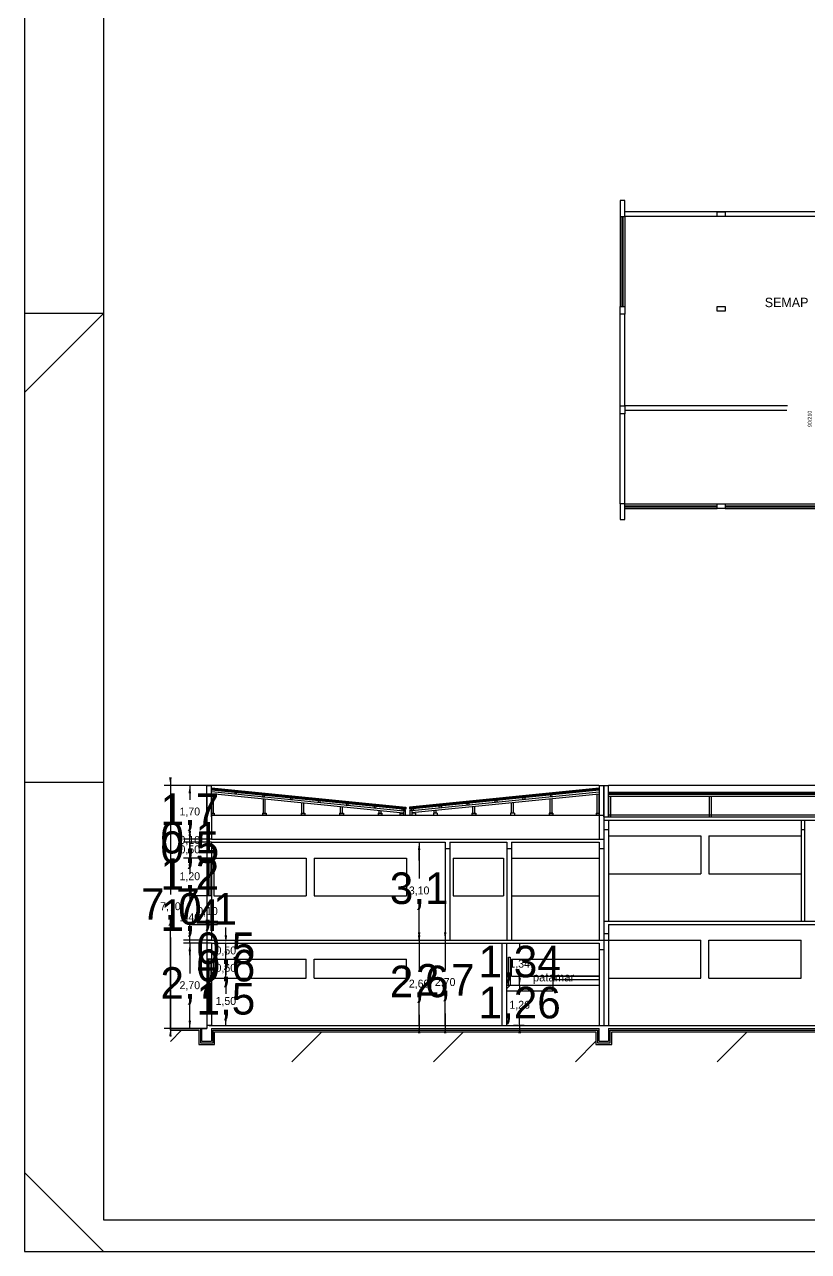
# Model space of a CAD drawing. Header units: metres. Extents: x -999 to 3200, y -1400 to 5056.
# Drawn here: x 1416.61 to 1441.43, y 4593.59 to 4632.43 of the extents above; entities that cross this region are included whole.
import ezdxf

# ---------------------------------------------------------------- set-up
doc = ezdxf.new("R2010")
doc.units = ezdxf.units.M
for name, color, linetype, true_color in [('.5', 7, 'Continuous', 0x000005), ('0.1', 7, 'Continuous', 0x000001), ('0.8', 7, 'Continuous', 0x000008), ('01', 7, 'Continuous', 0x000001), ('1', 7, 'Continuous', 0x000001), ('PAREDE', 7, 'Continuous', 0x000005), ('S2MARGF', 7, 'Continuous', 0x000004), ('S2MARGG', 7, 'Continuous', 0x00000d), ('Vão', 7, 'Continuous', 0x000002)]:
    doc.layers.add(name, color=color, linetype=linetype, true_color=true_color)

# ---------------------------------------------------------------- blocks, each defined once
blk = doc.blocks.new('_CLOSEDFILLED')
at = {"color": 0, "linetype": 'BYBLOCK'}
blk.add_solid([(-1, 0.16), (0, 0), (-1, -0.16)], dxfattribs=at)

msp = doc.modelspace()

# ---------------------------------------------------------------- hatches: boundary and pattern name
h = msp.add_hatch()
h.set_pattern_fill('ANSI31')
h.paths.add_polyline_path([(1459.804, 4600.544), (1444.554, 4600.544), (1444.554, 4600.144), (1444.054, 4600.144), (1444.054, 4600.544), (1435.204, 4600.544), (1435.204, 4600.144), (1434.704, 4600.144), (1434.704, 4600.544), (1422.629, 4600.544), (1422.629, 4600.144), (1422.129, 4600.144), (1422.129, 4600.594), (1421.229, 4600.594), (1421.229, 4599.594), (1499.354, 4599.594), (1499.354, 4600.594), (1498.404, 4600.594), (1498.404, 4600.144), (1497.904, 4600.144), (1497.904, 4600.544), (1491.604, 4600.544), (1491.604, 4600.144), (1491.104, 4600.144), (1491.104, 4600.544), (1487.104, 4600.544), (1487.104, 4600.144), (1486.604, 4600.144), (1486.604, 4600.544), (1482.704, 4600.544), (1482.704, 4600.144), (1482.204, 4600.144), (1482.204, 4600.544), (1480.304, 4600.544), (1480.304, 4600.144), (1479.804, 4600.144), (1479.804, 4600.544), (1477.154, 4600.544), (1477.154, 4600.144), (1476.654, 4600.144), (1476.654, 4600.544), (1474.044, 4600.544), (1474.044, 4600.144), (1473.544, 4600.144), (1473.544, 4600.544), (1470.904, 4600.544), (1470.904, 4600.144), (1470.404, 4600.144), (1470.404, 4600.544), (1460.304, 4600.544), (1460.304, 4600.144), (1459.804, 4600.144), (1459.804, 4600.544)])
at = {"layer": '1'}
h = msp.add_hatch(dxfattribs=at)
h.set_pattern_fill('ANSI31', color=1)
h.paths.add_polyline_path([(1434.804, 4602.004), (1434.804, 4602.184), (1433.339, 4602.184), (1433.339, 4602.004), (1434.804, 4602.004)])
h.paths.add_polyline_path([(1433.339, 4601.824), (1433.339, 4602.004), (1431.874, 4602.004), (1431.874, 4601.824), (1433.339, 4601.824)])

# ---------------------------------------------------------------- linework, layer by layer
at = {"layer": '.5', "color": 5}
for points in [[(1435.617, 4626.357), (1435.617, 4626.857), (1435.467, 4626.857), (1435.467, 4626.357), (1435.617, 4626.357)], [(1438.792, 4626.357), (1438.542, 4626.357), (1438.542, 4626.507), (1438.792, 4626.507), (1438.792, 4626.357)], [(1435.617, 4623.507), (1435.617, 4623.257), (1435.467, 4623.257), (1435.467, 4623.507), (1435.617, 4623.507)], [(1438.792, 4623.357), (1438.542, 4623.357), (1438.542, 4623.507), (1438.792, 4623.507), (1438.792, 4623.357)], [(1435.617, 4620.357), (1435.617, 4620.107), (1435.467, 4620.107), (1435.467, 4620.357), (1435.617, 4620.357)], [(1435.617, 4620.357), (1435.617, 4620.107), (1435.467, 4620.107), (1435.467, 4620.357), (1435.617, 4620.357)], [(1435.617, 4616.757), (1435.617, 4617.257), (1435.467, 4617.257), (1435.467, 4616.757), (1435.617, 4616.757)], [(1438.792, 4617.107), (1438.542, 4617.107), (1438.542, 4617.257), (1438.792, 4617.257), (1438.792, 4617.107)]]:
    msp.add_lwpolyline(points, dxfattribs=at)
at = {"color": 7}
for p, q in [((1441.717, 4626.507), (1435.617, 4626.507)), ((1441.717, 4626.357), (1435.617, 4626.357)), ((1435.467, 4620.357), (1435.467, 4623.257)), ((1435.467, 4620.357), (1435.467, 4623.257)), ((1435.617, 4620.357), (1435.617, 4623.257)), ((1440.767, 4620.357), (1435.617, 4620.357)), ((1440.742, 4620.207), (1435.617, 4620.207)), ((1435.467, 4617.257), (1435.467, 4620.107)), ((1435.467, 4617.257), (1435.467, 4620.107)), ((1435.617, 4617.257), (1435.617, 4620.107))]:
    msp.add_line(p, q, dxfattribs=at)
at = {"color": 1}
for p, q in [((1421.229, 4608.594), (1421.229, 4605.463)), ((1422.379, 4608.344), (1421.229, 4608.344)), ((1422.529, 4608.344), (1421.843, 4608.344)), ((1421.843, 4606.894), (1421.843, 4607.144)), ((1421.843, 4606.794), (1421.843, 4607.044)), ((1422.529, 4606.644), (1421.843, 4606.644)), ((1422.529, 4606.644), (1421.843, 4606.644)), ((1422.529, 4606.544), (1421.843, 4606.544)), ((1422.529, 4606.544), (1421.843, 4606.544)), ((1421.843, 4606.294), (1421.843, 4606.044)), ((1429.104, 4606.544), (1429.104, 4606.544)), ((1429.104, 4605.963), (1429.104, 4606.294)), ((1422.379, 4606.044), (1421.843, 4606.044)), ((1422.379, 4606.044), (1421.843, 4606.044)), ((1421.843, 4605.794), (1421.843, 4605.544)), ((1422.529, 4604.844), (1421.843, 4604.844)), ((1422.379, 4604.844), (1421.843, 4604.844)), ((1421.843, 4603.694), (1421.843, 4603.944)), ((1429.104, 4603.694), (1429.104, 4604.025)), ((1421.229, 4603.525), (1421.229, 4600.394)), ((1422.985, 4603.594), (1422.985, 4603.844)), ((1429.104, 4603.594), (1429.104, 4603.013)), ((1429.929, 4603.694), (1429.929, 4603.063)), ((1422.529, 4603.444), (1421.843, 4603.444)), ((1422.529, 4603.444), (1421.843, 4603.444)), ((1421.843, 4603.371), (1421.843, 4603.344)), ((1422.529, 4603.344), (1421.843, 4603.344)), ((1422.529, 4603.344), (1421.843, 4603.344)), ((1421.843, 4602.963), (1421.843, 4603.094)), ((1421.843, 4603.094), (1421.843, 4602.844)), ((1422.529, 4603.344), (1422.985, 4603.344)), ((1422.985, 4603.094), (1422.985, 4603.344)), ((1429.104, 4603.444), (1429.104, 4603.444)), ((1429.104, 4603.344), (1429.104, 4603.344)), ((1429.676, 4603.444), (1429.929, 4603.444)), ((1432.287, 4603.344), (1432.287, 4603.344)), ((1422.529, 4602.844), (1422.985, 4602.844)), ((1422.529, 4602.844), (1422.985, 4602.844)), ((1422.985, 4602.594), (1422.985, 4602.344)), ((1422.529, 4602.244), (1422.985, 4602.244)), ((1422.529, 4602.244), (1422.985, 4602.244)), ((1422.985, 4601.994), (1422.985, 4601.744)), ((1432.427, 4602.004), (1432.287, 4602.004)), ((1432.287, 4602.004), (1432.287, 4602.004)), ((1421.843, 4600.894), (1421.843, 4601.025)), ((1422.454, 4600.744), (1422.985, 4600.744)), ((1429.104, 4601.075), (1429.104, 4600.494)), ((1429.104, 4600.744), (1429.104, 4600.744)), ((1429.676, 4600.744), (1429.929, 4600.744)), ((1429.929, 4601.125), (1429.929, 4600.494)), ((1432.427, 4600.744), (1432.287, 4600.744)), ((1422.379, 4600.644), (1421.229, 4600.644)), ((1422.379, 4600.644), (1421.843, 4600.644))]:
    msp.add_line(p, q, dxfattribs=at)
at = {"color": 7}
for points in [[(1452.767, 4626.357), (1440.237, 4626.357)], [(1421.229, 4600.594), (1421.229, 4600.644), (1422.179, 4600.644), (1422.179, 4600.194), (1422.579, 4600.194), (1422.579, 4600.594), (1434.754, 4600.594), (1434.754, 4600.194), (1435.154, 4600.194), (1435.154, 4600.594), (1444.104, 4600.594)], [(1421.229, 4600.594), (1422.129, 4600.594), (1422.129, 4600.144), (1422.629, 4600.144), (1422.629, 4600.544), (1434.704, 4600.544), (1434.704, 4600.144), (1435.204, 4600.144), (1435.204, 4600.544), (1444.054, 4600.544)]]:
    msp.add_lwpolyline(points, dxfattribs=at)
at = {"layer": '0.1', "color": 1}
for p, q in [((1498.004, 4608.344), (1435.104, 4608.344)), ((1498.004, 4608.114), (1435.104, 4608.114)), ((1498.004, 4608.084), (1435.104, 4608.084)), ((1498.004, 4608.054), (1435.104, 4608.054)), ((1498.004, 4607.994), (1435.104, 4607.994)), ((1466.524, 4607.404), (1435.104, 4607.404))]:
    msp.add_line(p, q, dxfattribs=at)
at = {"layer": '01', "color": 1}
for p, q in [((1435.104, 4607.994), (1435.104, 4607.344)), ((1435.164, 4607.994), (1435.164, 4607.344)), ((1438.286, 4607.994), (1438.286, 4607.344)), ((1438.346, 4607.994), (1438.346, 4607.344))]:
    msp.add_line(p, q, dxfattribs=at)
at = {"layer": '1', "color": 1}
for p, q in [((1435.467, 4626.357), (1435.467, 4623.507)), ((1435.617, 4626.357), (1435.617, 4623.507)), ((1435.617, 4617.257), (1438.542, 4617.257)), ((1435.617, 4617.107), (1438.542, 4617.107)), ((1438.792, 4617.257), (1441.717, 4617.257)), ((1438.792, 4617.107), (1441.717, 4617.107)), ((1434.795, 4608.344), (1422.529, 4608.344)), ((1422.529, 4608.266), (1428.686, 4607.65)), ((1422.529, 4608.236), (1428.683, 4607.621)), ((1422.529, 4608.206), (1428.68, 4607.591)), ((1422.529, 4608.146), (1428.615, 4607.537)), ((1423.271, 4608.132), (1423.265, 4608.072)), ((1423.325, 4608.066), (1423.331, 4608.126)), ((1423.325, 4608.066), (1423.331, 4608.126)), ((1434.804, 4608.251), (1428.797, 4607.65)), ((1434.804, 4608.221), (1428.8, 4607.621)), ((1434.804, 4608.191), (1428.803, 4607.591)), ((1434.804, 4608.131), (1428.868, 4607.537)), ((1422.529, 4608.085), (1428.609, 4607.477)), ((1422.529, 4607.464), (1422.529, 4608.085)), ((1422.589, 4607.464), (1422.589, 4608.079)), ((1422.589, 4607.464), (1422.589, 4607.793)), ((1424.153, 4608.043), (1424.147, 4607.984)), ((1424.147, 4607.984), (1424.207, 4607.978)), ((1424.213, 4608.037), (1424.153, 4608.043)), ((1424.172, 4607.464), (1424.172, 4607.921)), ((1424.207, 4607.978), (1424.213, 4608.037)), ((1424.207, 4607.978), (1424.213, 4608.037)), ((1424.232, 4607.464), (1424.232, 4607.915)), ((1425.036, 4607.955), (1425.03, 4607.896)), ((1425.03, 4607.896), (1425.089, 4607.89)), ((1425.095, 4607.949), (1425.036, 4607.955)), ((1425.089, 4607.89), (1425.095, 4607.949)), ((1425.394, 4607.464), (1425.394, 4607.799)), ((1425.454, 4607.464), (1425.454, 4607.793)), ((1425.918, 4607.867), (1425.912, 4607.807)), ((1425.912, 4607.807), (1425.971, 4607.801)), ((1425.977, 4607.861), (1425.918, 4607.867)), ((1425.971, 4607.801), (1425.977, 4607.861)), ((1426.8, 4607.779), (1426.794, 4607.719)), ((1426.859, 4607.773), (1426.8, 4607.779)), ((1426.853, 4607.713), (1426.859, 4607.773)), ((1434.804, 4608.07), (1428.874, 4607.477)), ((1430.624, 4607.773), (1430.683, 4607.779)), ((1430.63, 4607.713), (1430.624, 4607.773)), ((1430.683, 4607.779), (1430.689, 4607.719)), ((1430.807, 4607.791), (1430.807, 4607.799)), ((1431.506, 4607.861), (1431.565, 4607.867)), ((1431.512, 4607.801), (1431.506, 4607.861)), ((1431.571, 4607.807), (1431.512, 4607.801)), ((1431.565, 4607.867), (1431.571, 4607.807)), ((1432.029, 4607.464), (1432.029, 4607.793)), ((1432.089, 4607.464), (1432.089, 4607.799)), ((1432.388, 4607.949), (1432.448, 4607.955)), ((1432.394, 4607.89), (1432.388, 4607.949)), ((1432.453, 4607.896), (1432.394, 4607.89)), ((1432.448, 4607.955), (1432.453, 4607.896)), ((1433.252, 4607.464), (1433.252, 4607.915)), ((1433.27, 4608.037), (1433.33, 4608.043)), ((1433.276, 4607.978), (1433.27, 4608.037)), ((1433.336, 4607.984), (1433.276, 4607.978)), ((1433.312, 4607.464), (1433.312, 4607.921)), ((1434.744, 4607.464), (1434.744, 4608.064)), ((1434.804, 4607.464), (1434.804, 4608.07)), ((1422.529, 4607.464), (1422.619, 4607.464)), ((1422.619, 4607.404), (1422.529, 4607.404)), ((1422.619, 4607.464), (1422.619, 4607.404)), ((1424.142, 4607.464), (1424.262, 4607.464)), ((1424.142, 4607.464), (1424.142, 4607.404)), ((1424.262, 4607.404), (1424.142, 4607.404)), ((1424.262, 4607.464), (1424.262, 4607.404)), ((1425.364, 4607.464), (1425.484, 4607.464)), ((1425.364, 4607.464), (1425.364, 4607.404)), ((1425.484, 4607.404), (1425.364, 4607.404)), ((1425.484, 4607.464), (1425.484, 4607.404)), ((1426.586, 4607.464), (1426.706, 4607.464)), ((1426.586, 4607.464), (1426.586, 4607.404)), ((1426.706, 4607.404), (1426.586, 4607.404)), ((1426.616, 4607.464), (1426.616, 4607.677)), ((1426.676, 4607.464), (1426.676, 4607.671)), ((1426.706, 4607.464), (1426.706, 4607.404)), ((1426.794, 4607.719), (1426.853, 4607.713)), ((1427.682, 4607.691), (1427.676, 4607.631)), ((1427.676, 4607.631), (1427.735, 4607.625)), ((1427.741, 4607.685), (1427.682, 4607.691)), ((1427.735, 4607.625), (1427.741, 4607.685)), ((1427.808, 4607.464), (1427.928, 4607.464)), ((1427.808, 4607.464), (1427.808, 4607.404)), ((1427.928, 4607.404), (1427.808, 4607.404)), ((1427.838, 4607.464), (1427.838, 4607.554)), ((1427.898, 4607.464), (1427.898, 4607.548)), ((1427.928, 4607.464), (1427.928, 4607.404)), ((1428.489, 4607.464), (1428.609, 4607.464)), ((1428.489, 4607.464), (1428.489, 4607.404)), ((1428.609, 4607.404), (1428.489, 4607.404)), ((1428.561, 4607.603), (1428.555, 4607.543)), ((1428.555, 4607.543), (1428.615, 4607.537)), ((1428.621, 4607.597), (1428.561, 4607.603)), ((1428.615, 4607.537), (1428.609, 4607.477)), ((1428.609, 4607.464), (1428.609, 4607.404)), ((1428.615, 4607.537), (1428.621, 4607.597)), ((1428.619, 4607.554), (1428.667, 4607.554)), ((1428.667, 4607.554), (1428.667, 4607.404)), ((1428.667, 4607.404), (1428.817, 4607.404)), ((1428.686, 4607.65), (1428.68, 4607.591)), ((1428.797, 4607.65), (1428.803, 4607.591)), ((1428.817, 4607.404), (1428.817, 4607.554)), ((1428.817, 4607.554), (1428.864, 4607.554)), ((1428.862, 4607.597), (1428.922, 4607.603)), ((1428.868, 4607.537), (1428.862, 4607.597)), ((1428.928, 4607.543), (1428.868, 4607.537)), ((1428.868, 4607.537), (1428.874, 4607.477)), ((1428.994, 4607.464), (1428.874, 4607.464)), ((1428.874, 4607.464), (1428.874, 4607.404)), ((1428.874, 4607.404), (1428.994, 4607.404)), ((1428.922, 4607.603), (1428.928, 4607.543)), ((1428.994, 4607.464), (1428.994, 4607.404)), ((1429.675, 4607.464), (1429.555, 4607.464)), ((1429.555, 4607.464), (1429.555, 4607.404)), ((1429.555, 4607.404), (1429.675, 4607.404)), ((1429.585, 4607.464), (1429.585, 4607.548)), ((1429.645, 4607.464), (1429.645, 4607.554)), ((1429.675, 4607.464), (1429.675, 4607.404)), ((1429.742, 4607.685), (1429.801, 4607.691)), ((1429.748, 4607.625), (1429.742, 4607.685)), ((1429.807, 4607.631), (1429.748, 4607.625)), ((1429.801, 4607.691), (1429.807, 4607.631)), ((1430.689, 4607.719), (1430.63, 4607.713)), ((1430.777, 4607.464), (1430.897, 4607.464)), ((1430.777, 4607.464), (1430.777, 4607.404)), ((1430.897, 4607.404), (1430.777, 4607.404)), ((1430.807, 4607.464), (1430.807, 4607.671)), ((1430.807, 4607.464), (1430.807, 4607.671)), ((1430.867, 4607.464), (1430.867, 4607.677)), ((1430.867, 4607.464), (1430.867, 4607.677)), ((1430.897, 4607.464), (1430.897, 4607.404)), ((1432.119, 4607.464), (1431.999, 4607.464)), ((1431.999, 4607.464), (1431.999, 4607.404)), ((1431.999, 4607.404), (1432.119, 4607.404)), ((1432.119, 4607.464), (1432.119, 4607.404)), ((1433.342, 4607.464), (1433.222, 4607.464)), ((1433.222, 4607.464), (1433.222, 4607.404)), ((1433.222, 4607.464), (1433.342, 4607.464)), ((1433.222, 4607.464), (1433.222, 4607.404)), ((1433.222, 4607.404), (1433.342, 4607.404)), ((1433.342, 4607.404), (1433.222, 4607.404)), ((1433.342, 4607.464), (1433.342, 4607.404)), ((1434.714, 4607.464), (1434.804, 4607.464)), ((1434.714, 4607.464), (1434.714, 4607.404)), ((1434.804, 4607.404), (1434.714, 4607.404)), ((1435.104, 4606.744), (1438.029, 4606.744)), ((1438.029, 4606.744), (1438.029, 4605.544)), ((1438.279, 4606.744), (1441.204, 4606.744)), ((1438.279, 4606.744), (1438.279, 4605.544)), ((1422.529, 4606.044), (1422.379, 4606.044)), ((1422.429, 4606.044), (1422.429, 4604.844)), ((1422.479, 4606.044), (1422.479, 4604.844)), ((1422.604, 4606.044), (1425.529, 4606.044)), ((1422.604, 4606.044), (1422.604, 4604.844)), ((1425.529, 4606.044), (1425.529, 4604.844)), ((1425.779, 4606.044), (1428.704, 4606.044)), ((1425.779, 4606.044), (1425.779, 4604.844)), ((1428.704, 4606.044), (1428.704, 4604.844)), ((1430.179, 4606.044), (1430.179, 4604.844)), ((1430.179, 4606.044), (1431.779, 4606.044)), ((1431.779, 4606.044), (1431.779, 4604.844)), ((1432.029, 4606.044), (1434.804, 4606.044)), ((1435.104, 4605.544), (1438.029, 4605.544)), ((1438.279, 4605.544), (1441.204, 4605.544)), ((1422.529, 4604.844), (1422.379, 4604.844)), ((1422.604, 4604.844), (1425.529, 4604.844)), ((1425.779, 4604.844), (1428.704, 4604.844)), ((1430.179, 4604.844), (1431.779, 4604.844)), ((1432.029, 4604.844), (1434.804, 4604.844)), ((1422.604, 4603.444), (1425.529, 4603.444)), ((1425.779, 4603.444), (1428.704, 4603.444)), ((1432.029, 4603.444), (1434.954, 4603.444)), ((1433.339, 4602.184), (1433.339, 4603.084)), ((1433.339, 4603.084), (1433.389, 4603.084)), ((1433.389, 4603.084), (1433.389, 4602.184)), ((1435.104, 4603.444), (1438.029, 4603.444)), ((1438.029, 4602.244), (1438.029, 4603.444)), ((1438.279, 4603.444), (1441.204, 4603.444)), ((1438.279, 4602.244), (1438.279, 4603.444)), ((1441.204, 4602.244), (1441.204, 4603.444)), ((1422.529, 4602.844), (1422.379, 4602.844)), ((1422.429, 4602.844), (1422.429, 4602.244)), ((1422.479, 4602.844), (1422.479, 4602.244)), ((1422.604, 4602.844), (1425.529, 4602.844)), ((1422.604, 4602.244), (1422.604, 4602.844)), ((1425.529, 4602.244), (1425.529, 4602.844)), ((1425.779, 4602.844), (1428.704, 4602.844)), ((1425.779, 4602.244), (1425.779, 4602.844)), ((1428.704, 4602.244), (1428.704, 4602.844)), ((1431.937, 4602.004), (1431.937, 4602.904)), ((1431.937, 4602.904), (1431.987, 4602.904)), ((1431.987, 4602.904), (1431.987, 4602.004)), ((1432.029, 4602.844), (1434.804, 4602.844)), ((1432.029, 4602.304), (1432.029, 4602.844)), ((1432.029, 4602.304), (1434.804, 4602.304)), ((1434.804, 4602.304), (1433.339, 4602.304)), ((1422.529, 4602.244), (1422.379, 4602.244)), ((1422.604, 4602.244), (1425.529, 4602.244)), ((1425.779, 4602.244), (1428.704, 4602.244)), ((1434.804, 4602.004), (1431.874, 4602.004)), ((1434.804, 4602.184), (1433.339, 4602.184)), ((1433.339, 4602.184), (1433.339, 4601.824)), ((1435.104, 4602.244), (1438.029, 4602.244)), ((1438.279, 4602.244), (1441.204, 4602.244)), ((1433.339, 4601.824), (1431.874, 4601.824))]:
    msp.add_line(p, q, dxfattribs=at)
at = {"layer": '1', "color": 8}
for p, q in [((1422.179, 4608.344), (1421.029, 4608.344)), ((1421.229, 4608.344), (1421.229, 4604.89)), ((1422.329, 4608.344), (1421.643, 4608.344)), ((1421.843, 4608.344), (1421.843, 4607.89)), ((1421.843, 4606.644), (1421.843, 4607.098)), ((1422.329, 4606.644), (1421.643, 4606.644)), ((1422.329, 4606.644), (1421.643, 4606.644)), ((1421.843, 4606.644), (1421.843, 4606.894)), ((1421.843, 4606.544), (1421.843, 4606.644)), ((1422.329, 4606.544), (1421.643, 4606.544)), ((1422.329, 4606.544), (1421.643, 4606.544)), ((1421.843, 4606.044), (1421.843, 4606.544)), ((1421.843, 4606.544), (1421.843, 4606.294)), ((1421.843, 4606.044), (1421.843, 4606.294)), ((1429.104, 4606.544), (1429.104, 4605.39)), ((1422.179, 4606.044), (1421.643, 4606.044)), ((1422.179, 4606.044), (1421.643, 4606.044)), ((1421.843, 4606.044), (1421.843, 4605.84)), ((1421.843, 4604.844), (1421.843, 4605.048)), ((1422.329, 4604.844), (1421.643, 4604.844)), ((1422.179, 4604.844), (1421.643, 4604.844)), ((1421.843, 4604.844), (1421.843, 4604.54)), ((1421.843, 4604.844), (1421.843, 4604.594)), ((1429.104, 4603.444), (1429.104, 4604.598)), ((1421.229, 4600.644), (1421.229, 4604.098)), ((1421.843, 4603.444), (1421.843, 4603.944)), ((1421.843, 4603.944), (1422.718, 4603.944)), ((1421.843, 4603.444), (1421.843, 4603.748)), ((1422.329, 4603.444), (1421.643, 4603.444)), ((1422.329, 4603.444), (1421.643, 4603.444)), ((1422.329, 4603.344), (1421.643, 4603.344)), ((1422.329, 4603.344), (1421.643, 4603.344)), ((1421.843, 4603.344), (1421.843, 4603.444)), ((1421.843, 4603.344), (1421.843, 4602.39)), ((1421.843, 4603.344), (1421.843, 4603.094)), ((1422.729, 4603.344), (1423.185, 4603.344)), ((1422.985, 4602.844), (1422.985, 4603.344)), ((1429.104, 4603.344), (1429.104, 4602.44)), ((1429.876, 4603.444), (1430.129, 4603.444)), ((1429.929, 4603.444), (1429.929, 4602.49)), ((1432.287, 4603.344), (1432.287, 4603.07)), ((1422.729, 4602.844), (1423.185, 4602.844)), ((1422.729, 4602.844), (1423.185, 4602.844)), ((1422.985, 4602.244), (1422.985, 4602.844)), ((1422.729, 4602.244), (1423.185, 4602.244)), ((1422.729, 4602.244), (1423.185, 4602.244)), ((1422.985, 4602.244), (1422.985, 4601.89)), ((1432.227, 4602.004), (1432.087, 4602.004)), ((1432.287, 4602.004), (1432.287, 4602.278)), ((1432.287, 4602.004), (1432.287, 4602.254)), ((1432.287, 4602.004), (1432.287, 4601.77)), ((1421.843, 4600.644), (1421.843, 4601.598)), ((1429.104, 4600.744), (1429.104, 4601.648)), ((1429.929, 4600.744), (1429.929, 4601.698)), ((1422.654, 4600.744), (1423.185, 4600.744)), ((1422.985, 4600.744), (1422.985, 4601.098)), ((1429.876, 4600.744), (1430.129, 4600.744)), ((1432.227, 4600.744), (1432.087, 4600.744)), ((1432.287, 4600.744), (1432.287, 4600.978)), ((1432.287, 4600.744), (1432.287, 4600.494)), ((1422.179, 4600.644), (1421.029, 4600.644)), ((1422.179, 4600.644), (1421.643, 4600.644))]:
    msp.add_line(p, q, dxfattribs=at)
at = {"layer": 'Defpoints'}
for p in [(1421.843, 4608.344), (1422.379, 4608.344), (1422.529, 4608.344), (1421.843, 4606.644), (1422.529, 4606.644), (1422.529, 4606.644), (1421.843, 4606.544), (1422.529, 4606.544), (1422.529, 4606.544), (1429.104, 4606.544), (1429.104, 4606.544), (1421.843, 4606.044), (1422.379, 4606.044), (1422.379, 4606.044), (1421.843, 4604.844), (1422.379, 4604.844), (1422.529, 4604.844), (1421.843, 4603.444), (1421.843, 4603.344), (1422.529, 4603.444), (1422.529, 4603.444), (1422.529, 4603.344), (1422.529, 4603.344), (1422.529, 4603.344), (1422.985, 4603.344), (1429.104, 4603.444), (1429.104, 4603.344), (1429.676, 4603.444), (1432.287, 4603.344), (1432.287, 4603.344), (1422.529, 4602.844), (1422.529, 4602.844), (1422.985, 4602.844), (1422.529, 4602.244), (1422.529, 4602.244), (1422.985, 4602.244), (1432.287, 4602.004), (1432.427, 4602.004), (1422.454, 4600.744), (1429.104, 4600.744), (1429.104, 4600.744), (1429.676, 4600.744), (1429.929, 4600.744), (1432.287, 4600.744), (1432.427, 4600.744), (1421.229, 4600.644), (1422.379, 4600.644), (1422.379, 4600.644)]:
    msp.add_point(p, dxfattribs=at)
at = {"layer": 'PAREDE', "color": 5}
for p, q in [((1422.379, 4607.344), (1422.379, 4608.344)), ((1422.379, 4608.344), (1422.529, 4608.344)), ((1422.529, 4607.344), (1422.529, 4608.344)), ((1434.804, 4608.344), (1434.804, 4606.644)), ((1434.804, 4608.344), (1434.954, 4608.344)), ((1434.954, 4607.344), (1434.954, 4608.344)), ((1434.954, 4608.344), (1435.104, 4608.344)), ((1434.954, 4608.344), (1434.954, 4600.744)), ((1435.104, 4607.344), (1435.104, 4608.344)), ((1422.378, 4607.994), (1422.378, 4607.344)), ((1422.529, 4607.994), (1422.529, 4606.644)), ((1422.529, 4607.404), (1434.954, 4607.404)), ((1422.379, 4607.344), (1422.379, 4603.444)), ((1434.954, 4607.344), (1498.154, 4607.344)), ((1434.954, 4607.344), (1434.954, 4604.044)), ((1434.954, 4607.244), (1498.004, 4607.244)), ((1435.104, 4607.244), (1435.104, 4604.044)), ((1441.204, 4607.244), (1441.204, 4604.044)), ((1441.304, 4607.244), (1441.304, 4604.044)), ((1422.529, 4606.644), (1434.954, 4606.644)), ((1434.954, 4606.944), (1435.104, 4606.944)), ((1441.204, 4606.944), (1441.304, 4606.944)), ((1422.529, 4606.544), (1422.529, 4603.444)), ((1422.529, 4606.544), (1429.929, 4606.544)), ((1429.929, 4606.544), (1429.929, 4603.444)), ((1429.929, 4606.344), (1430.079, 4606.344)), ((1430.079, 4606.544), (1431.879, 4606.544)), ((1430.079, 4606.544), (1430.079, 4603.444)), ((1431.879, 4606.544), (1431.879, 4603.444)), ((1431.879, 4606.344), (1432.029, 4606.344)), ((1432.029, 4606.544), (1434.804, 4606.544)), ((1432.029, 4606.544), (1432.029, 4603.444)), ((1434.804, 4606.544), (1434.804, 4603.444)), ((1434.804, 4606.344), (1434.954, 4606.344)), ((1422.379, 4603.944), (1422.379, 4602.844)), ((1422.529, 4603.944), (1422.529, 4603.444)), ((1434.954, 4604.044), (1498.154, 4604.044)), ((1434.954, 4604.044), (1434.954, 4600.744)), ((1435.104, 4603.944), (1444.304, 4603.944)), ((1435.104, 4603.944), (1435.104, 4600.744)), ((1435.104, 4603.644), (1434.954, 4603.644)), ((1422.379, 4603.444), (1435.104, 4603.444)), ((1422.379, 4603.144), (1422.529, 4603.144)), ((1422.529, 4603.344), (1434.804, 4603.344)), ((1422.529, 4603.344), (1422.529, 4600.744)), ((1431.724, 4603.344), (1431.724, 4600.744)), ((1431.874, 4603.344), (1431.874, 4600.744)), ((1434.804, 4603.344), (1434.804, 4603.144)), ((1434.804, 4603.144), (1434.954, 4603.144)), ((1434.804, 4603.144), (1434.804, 4600.744)), ((1422.379, 4602.844), (1422.379, 4600.744)), ((1422.379, 4602.844), (1422.379, 4600.644)), ((1422.529, 4600.744), (1422.379, 4600.744)), ((1422.529, 4600.744), (1498.154, 4600.744)), ((1422.229, 4600.644), (1422.379, 4600.644)), ((1422.379, 4600.644), (1422.229, 4600.644)), ((1422.229, 4600.244), (1422.229, 4600.644)), ((1422.529, 4600.644), (1434.804, 4600.644)), ((1422.529, 4600.644), (1422.529, 4600.244)), ((1434.804, 4600.244), (1434.804, 4600.644)), ((1435.104, 4600.644), (1444.154, 4600.644)), ((1435.104, 4600.644), (1435.104, 4600.244)), ((1422.229, 4600.244), (1422.529, 4600.244)), ((1434.804, 4600.244), (1435.104, 4600.244))]:
    msp.add_line(p, q, dxfattribs=at)
at = {"layer": 'S2MARGF', "color": 4}
for p, q in [((1419.11, 4623.287), (1416.61, 4620.787)), ((1419.11, 4623.287), (1416.61, 4623.287)), ((1419.11, 4608.437), (1416.61, 4608.437)), ((1419.11, 4593.587), (1416.61, 4596.087))]:
    msp.add_line(p, q, dxfattribs=at)
msp.add_lwpolyline([(1416.61, 4593.587), (1522.01, 4593.587), (1522.01, 4677.687), (1416.61, 4677.687)], close=True, dxfattribs=at)
at = {"layer": 'S2MARGG', "color": 13}
for p, q in [((1419.11, 4676.687), (1419.11, 4594.587)), ((1419.11, 4594.587), (1521.01, 4594.587))]:
    msp.add_line(p, q, dxfattribs=at)
at = {"layer": 'Vão', "color": 2}
for p, q in [((1435.527, 4626.357), (1435.527, 4623.507)), ((1435.557, 4626.357), (1435.557, 4623.507)), ((1435.617, 4617.197), (1438.542, 4617.197)), ((1435.617, 4617.167), (1438.542, 4617.167)), ((1438.792, 4617.197), (1441.717, 4617.197)), ((1438.792, 4617.167), (1441.717, 4617.167)), ((1422.379, 4606.044), (1422.379, 4604.844)), ((1422.529, 4606.044), (1422.529, 4604.844)), ((1422.379, 4602.844), (1422.379, 4602.244)), ((1422.529, 4602.844), (1422.529, 4602.244))]:
    msp.add_line(p, q, dxfattribs=at)

# ---------------------------------------------------------------- block references
at = {"layer": '1', "color": 1, "xscale": 0.25, "yscale": 0.25}
for p, rotation in [((1421.229, 4608.344), 270), ((1421.843, 4608.344), 90), ((1421.843, 4606.644), 270), ((1421.843, 4606.644), 270), ((1421.843, 4606.544), 270), ((1421.843, 4606.544), 90), ((1429.104, 4606.544), 90), ((1421.843, 4606.044), 90), ((1421.843, 4606.044), 90), ((1421.843, 4604.844), 270), ((1421.843, 4604.844), 90), ((1421.843, 4603.444), 270), ((1421.843, 4603.444), 270), ((1422.985, 4603.344), 270), ((1429.104, 4603.444), 270), ((1429.104, 4603.344), 270), ((1429.929, 4603.444), 270), ((1421.843, 4603.344), 90), ((1421.843, 4603.344), 90), ((1422.985, 4602.844), 270), ((1432.287, 4603.344), 90), ((1422.985, 4602.844), 90), ((1422.985, 4602.244), 90), ((1422.985, 4602.244), 90), ((1432.287, 4602.004), 270), ((1432.287, 4602.004), 270), ((1421.843, 4600.644), 270), ((1422.985, 4600.744), 270), ((1429.104, 4600.744), 90), ((1429.929, 4600.744), 90), ((1432.287, 4600.744), 90), ((1421.229, 4600.644), 90)]:
    msp.add_blockref('_CLOSEDFILLED', p, dxfattribs=dict(at, rotation=rotation))

# ---------------------------------------------------------------- texts
at = {"layer": '0.8', "color": 8, "extrusion": (-0.141435, 3.16192e-13, 0.989948), "insert": (1440.049, 4623.48), "char_height": 0.298, "width": 2.42764, "attachment_point": 7, "text_direction": (0.989948, 0, 0.141435)}
msp.add_mtext('SEMAP', dxfattribs=at)
at = {"layer": '0.8', "color": 8, "extrusion": (3.16183e-13, -0.141435, 0.989948), "insert": (1441.411, 4619.691), "char_height": 0.1232, "width": 1.00346, "attachment_point": 1, "text_direction": (0, 0.989948, 0.141435)}
msp.add_mtext('90/210', dxfattribs=at)
at = {"layer": '0.8', "color": 8, "extrusion": (-0.141435, -3.16192e-13, 0.989948), "insert": (1432.703, 4602.408, 0.044), "char_height": 0.2705, "width": 2.20405, "attachment_point": 1, "text_direction": (0.989948, 0, 0.141435)}
msp.add_mtext('patamar', dxfattribs=at)
at = {"layer": '1', "color": 1, "char_height": 1, "attachment_point": 5}
for s, insert in [('1,7', (1421.843, 4607.494)), ('0,1', (1421.843, 4606.594)), ('0,5', (1421.843, 4606.294)), ('1,2', (1421.843, 4605.444)), ('3,1', (1429.104, 4604.994)), ('7,7', (1421.229, 4604.494)), ('1,4', (1421.843, 4604.144)), ('0,1', (1422.405, 4604.34)), ('0,5', (1422.985, 4603.094)), ('0,6', (1422.985, 4602.544)), ('1,34', (1432.287, 4602.674)), ('2,7', (1429.929, 4602.094)), ('2,7', (1421.843, 4601.994)), ('2,6', (1429.104, 4602.044)), ('1,5', (1422.985, 4601.494)), ('1,26', (1432.287, 4601.374))]:
    msp.add_mtext(s, dxfattribs=dict(at, insert=insert))
at = {"layer": '1', "color": 8, "char_height": 0.25, "attachment_point": 5}
for s, insert in [('1,70', (1421.843, 4607.494)), ('0,10', (1421.843, 4606.594)), ('0,50', (1421.843, 4606.294)), ('1,20', (1421.843, 4605.444)), ('3,10', (1429.104, 4604.994)), ('7,70', (1421.229, 4604.494)), ('1,40', (1421.843, 4604.144)), ('0,10', (1422.405, 4604.34)), ('0,50', (1422.985, 4603.094)), ('0,60', (1422.985, 4602.544)), ('1,34', (1432.287, 4602.674)), ('2,70', (1421.843, 4601.994)), ('2,60', (1429.104, 4602.044)), ('2,70', (1429.929, 4602.094)), ('1,50', (1422.985, 4601.494)), ('1,26', (1432.287, 4601.374))]:
    msp.add_mtext(s, dxfattribs=dict(at, insert=insert))

doc.saveas('drawing.dxf')
